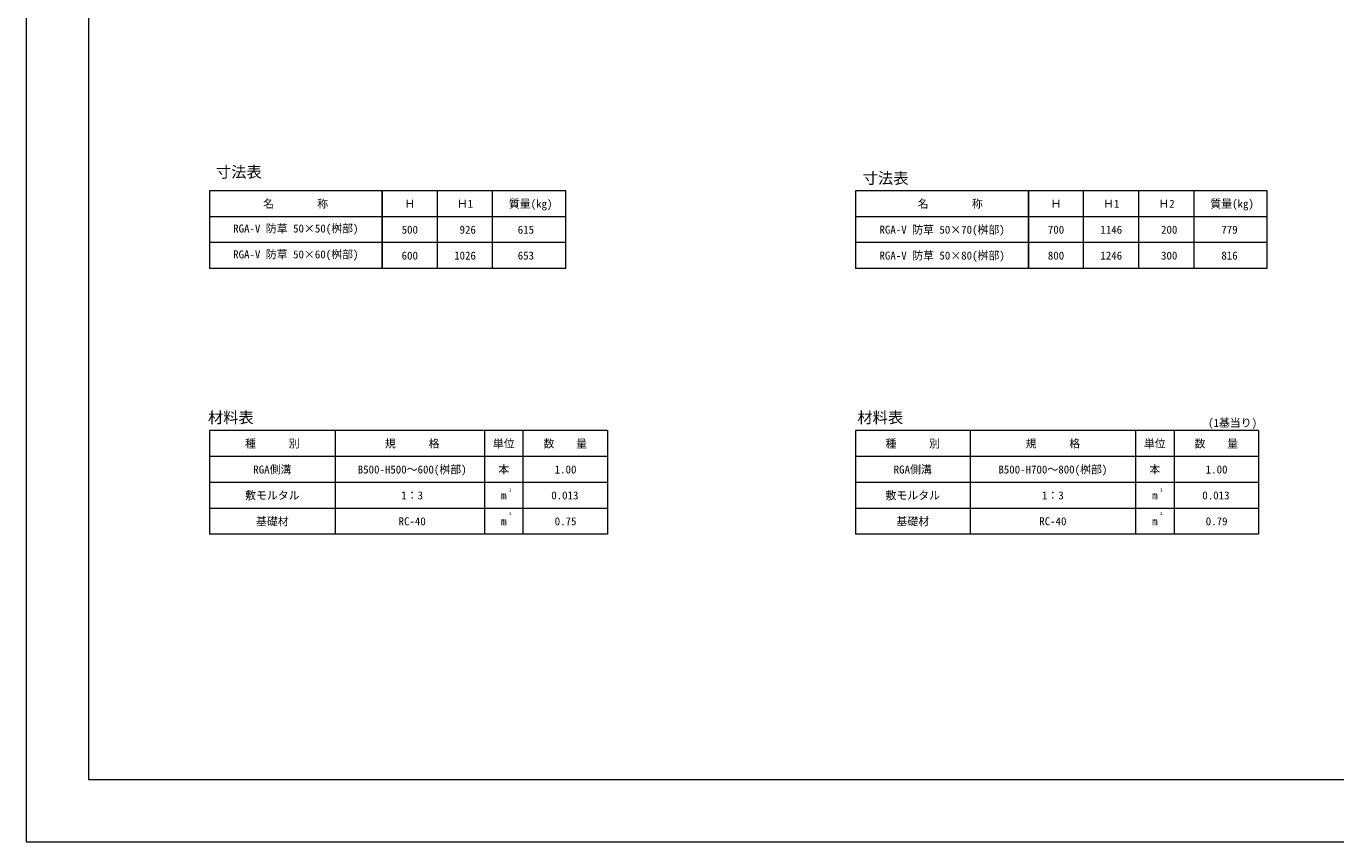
# Model space of a CAD drawing. Units: millimetres at full size, sheet at 1:20; details may follow other scales. Extents: x 0 to 8400, y 0 to 5940.
# Drawn here: x 0 to 4200, y 0 to 2615 of the extents above; entities that cross this region are included whole.
import ezdxf
from ezdxf.enums import TextEntityAlignment as Align

# ---------------------------------------------------------------- set-up
doc = ezdxf.new("R2010")
doc.units = ezdxf.units.MM
doc.header["$LTSCALE"] = 20
doc.layers.add('TEXT(細線）', color=1, linetype='Continuous', lineweight=13)
doc.layers.add('構造物-寸法', color=7, linetype='Continuous', lineweight=9)
doc.styles.add('ＭＳ ゴシック', font='')
doc.styles.get('ＭＳ ゴシック').set_extended_font_data('MS Gothic')

msp = doc.modelspace()

# ---------------------------------------------------------------- linework, layer by layer
at = {"layer": 'TEXT(細線）'}
for p, q in [((1730.31, 2087.18), (588.02, 2087.18)), ((588.02, 2087.18), (588.02, 1838.08)), ((1141.65, 1838.08), (1141.65, 2087.18)), ((1141.65, 2087.18), (1141.65, 1838.08)), ((1318.78, 1838.08), (1318.78, 2087.18)), ((1495.91, 1838.08), (1495.91, 2087.18)), ((1730.31, 1838.08), (1730.31, 2087.18)), ((3745.54, 2087.18), (2659.41, 2087.18)), ((2659.41, 2087.18), (2659.41, 1838.08)), ((3214.14, 1838.08), (3214.14, 2087.18)), ((3214.14, 2087.18), (3214.14, 1838.08)), ((3391.28, 1838.08), (3391.28, 2087.18)), ((3568.41, 1838.08), (3568.41, 2087.18)), ((3979.94, 2087.18), (3745.54, 2087.18)), ((3745.54, 1838.08), (3745.54, 2087.18)), ((3979.94, 1838.08), (3979.94, 2087.18)), ((1730.31, 2004.14), (588.02, 2004.14)), ((3745.54, 2004.14), (2659.41, 2004.14)), ((3979.94, 2004.14), (3745.54, 2004.14)), ((1730.31, 1921.11), (588.02, 1921.11)), ((3745.54, 1921.11), (2659.41, 1921.11)), ((3979.94, 1921.11), (3745.54, 1921.11)), ((1730.31, 1838.08), (588.02, 1838.08)), ((3745.54, 1838.08), (2659.41, 1838.08)), ((3979.94, 1838.08), (3745.54, 1838.08)), ((588.02, 1318.22), (588.02, 986.1)), ((1864.13, 1318.22), (588.02, 1318.22)), ((990.75, 1318.22), (990.75, 986.1)), ((1469.95, 1318.22), (1469.95, 986.1)), ((1593.19, 1318.22), (1593.19, 986.1)), ((1864.13, 1318.22), (1864.13, 986.1)), ((2659.41, 1318.22), (2659.41, 986.1)), ((3952.09, 1318.22), (2659.41, 1318.22)), ((3027.15, 1318.22), (3027.15, 986.1)), ((3557.9, 1318.22), (3557.9, 986.1)), ((3681.14, 1318.22), (3681.14, 986.1)), ((3952.09, 1318.22), (3952.09, 986.1)), ((1864.13, 1235.19), (588.02, 1235.19)), ((3952.09, 1235.19), (2659.41, 1235.19)), ((1864.13, 1152.16), (588.02, 1152.16)), ((3952.09, 1152.16), (2659.41, 1152.16)), ((1864.13, 1069.13), (588.02, 1069.13)), ((3952.09, 1069.13), (2659.41, 1069.13)), ((1864.13, 986.1), (588.02, 986.1)), ((3952.09, 986.1), (2659.41, 986.1))]:
    msp.add_line(p, q, dxfattribs=at)
at = {"layer": '構造物-寸法', "color": 2}
msp.add_lwpolyline([(0, 5940), (0, 0), (8400, 0), (8400, 5940)], close=True, dxfattribs=at)
at = {"layer": '構造物-寸法'}
msp.add_lwpolyline([(200, 5740), (200, 200), (8200, 200), (8200, 5740)], close=True, dxfattribs=at)

# ---------------------------------------------------------------- texts
at = {"layer": 'TEXT(細線）', "style": 'ＭＳ ゴシック'}
for s, p in [('寸法表', (608.45, 2118.83)), ('寸法表', (2682.73, 2098.92)), ('材料表', (582.8, 1331.68)), ('材料表', (2665.52, 1331.68))]:
    msp.add_text(s, height=35.92, dxfattribs=at).set_placement(p, align=Align.BOTTOM_LEFT)
for s, height, p in [('名\u3000\u3000\u3000\u3000称', 25.48, (863.96, 2045.66)), ('Ｈ', 25.66, (1230.21, 2045.66)), ('Ｈ1', 25.66, (1407.35, 2045.66)), ('質量(kg)', 25.66, (1617.78, 2045.66)), ('名\u3000\u3000\u3000\u3000称', 25.48, (2963.36, 2045.66)), ('Ｈ', 25.66, (3302.71, 2045.66)), ('Ｈ1', 25.66, (3479.84, 2045.66)), ('Ｈ2', 25.66, (3656.97, 2045.66)), ('質量(kg)', 25.66, (3867.41, 2045.66)), ('RGA-V 防草 50×50(桝部)', 25.66, (864.68, 1966.39)), ('500', 25.66, (1230.21, 1962.63)), (' 926', 25.66, (1407.35, 1962.63)), ('615', 25.66, (1602.58, 1962.63)), ('RGA-V 防草 50×70(桝部)', 25.66, (2937.45, 1962.63)), ('700', 25.66, (3302.71, 1962.63)), ('1146', 25.66, (3479.84, 1962.63)), (' 200', 25.66, (3656.97, 1962.63)), ('779', 25.66, (3859.07, 1962.63)), ('RGA-V 防草 50×60(桝部)', 25.66, (864.68, 1883.36)), ('600', 25.66, (1230.21, 1879.6)), ('1026', 25.66, (1407.35, 1879.6)), ('653', 25.66, (1602.58, 1879.6)), ('RGA-V 防草 50×80(桝部)', 25.66, (2937.45, 1879.6)), ('800', 25.66, (3302.71, 1879.6)), ('1246', 25.66, (3479.84, 1879.6)), (' 300', 25.66, (3656.97, 1879.6)), ('816', 25.66, (3859.07, 1879.6)), ('種\u3000\u3000\u3000別', 25.66, (789.38, 1276.71)), ('規\u3000\u3000\u3000格', 25.66, (1237.8, 1276.71)), ('単位', 25.66, (1531.57, 1276.71)), ('数    量', 25.66, (1728.66, 1276.71)), ('種\u3000\u3000\u3000別', 25.66, (2843.28, 1276.71)), ('規\u3000\u3000\u3000格', 25.66, (3292.53, 1276.71)), ('単位', 25.66, (3619.52, 1276.71)), ('数    量', 25.66, (3816.62, 1276.71)), ('RGA側溝', 25.66, (789.38, 1193.68)), ('B500-H500～600(桝部)', 25.66, (1237.8, 1193.68)), ('本', 25.66, (1531.57, 1193.68)), ('1.00 ', 25.66, (1738.57, 1193.68)), ('RGA側溝', 25.66, (2843.28, 1193.68)), ('B500-H700～800(桝部)', 25.66, (3292.53, 1193.68)), ('本', 25.66, (3619.52, 1193.68)), ('1.00 ', 25.66, (3826.52, 1193.68)), ('敷モルタル', 25.66, (789.38, 1110.65)), ('1：3', 25.66, (1237.8, 1110.65)), ('m', 25.66, (1531.57, 1110.65)), ('3', 10.26, (1552.47, 1127.79)), ('0.013', 25.66, (1727.5, 1110.65)), ('敷モルタル', 25.66, (2843.28, 1110.65)), ('1：3', 25.66, (3292.53, 1110.65)), ('m', 25.66, (3619.52, 1110.65)), ('3', 10.26, (3640.43, 1127.79)), ('0.013', 25.66, (3815.45, 1110.65)), ('2', 10.26, (1552.47, 1052.46)), ('2', 10.26, (3640.43, 1052.46)), ('基礎材', 25.66, (789.38, 1027.61)), ('RC-40', 25.66, (1237.8, 1027.61)), ('m', 25.66, (1531.57, 1027.61)), ('0.75 ', 25.66, (1738.57, 1027.61)), ('基礎材', 25.66, (2843.28, 1027.61)), ('RC-40', 25.66, (3292.53, 1027.61)), ('m', 25.66, (3619.52, 1027.61)), ('0.79 ', 25.66, (3826.52, 1027.61))]:
    msp.add_text(s, height=height, dxfattribs=at).set_placement(p, align=Align.MIDDLE_CENTER)
msp.add_text('(1基当り)', height=25.66, dxfattribs=at).set_placement((3947.66, 1322.76), align=Align.BOTTOM_RIGHT)

doc.saveas('drawing.dxf')
